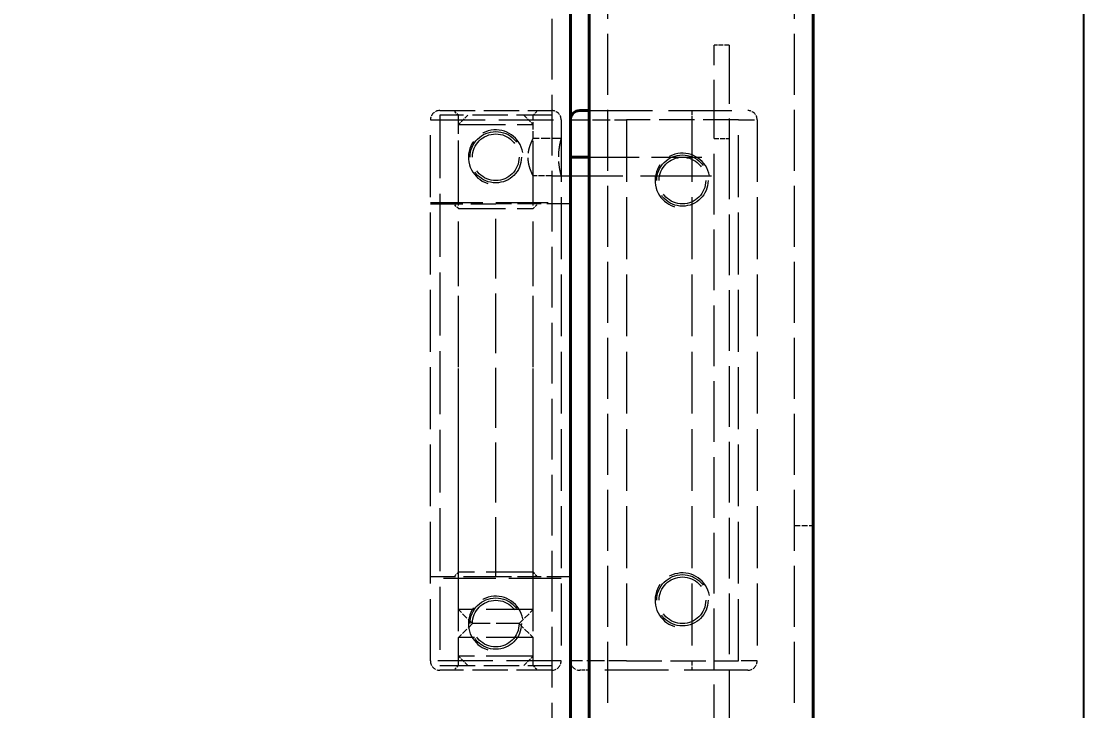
# Model space of a CAD drawing. Header units: millimetres. Extents: x 0 to 2523, y 0 to 1782.
# Drawn here: x 445.9 to 559.7, y 1016.7 to 1090.6 of the extents above; entities that cross this region are included whole.
import ezdxf

# ---------------------------------------------------------------- set-up
doc = ezdxf.new("R2010")
doc.units = ezdxf.units.MM
doc.header["$LTSCALE"] = 3
doc.linetypes.add('DASHED', pattern=[0.2067, 0.1654, -0.0413])
for name, color, linetype, lineweight in [('가려진 것(ISO)', 2, 'DASHED', 18), ('가려진 좁은 것(ISO)', 2, 'DASHED', 18), ('가시적인 것(ISO)', 3, 'Continuous', 40), ('치수(ISO)', 2, 'Continuous', 25)]:
    doc.layers.add(name, color=color, linetype=linetype, lineweight=lineweight)
doc.styles.add('치수 텍스트_PSTEK_POSCO', font='isocp.shx')
doc.dimstyles.new('치수_PSTEK_POSCO', dxfattribs={"dimscale": 3, "dimtxt": 2.5, "dimasz": 1.5, "dimexe": 1, "dimexo": 1.5, "dimgap": 1, "dimtad": 1, "dimrnd": 1e-08, "dimdsep": 46, "dimtxsty": '치수 텍스트_PSTEK_POSCO', "dimcen": 0.09, "dimdle": 10, "dimclrd": 7, "dimclre": 7, "dimclrt": 2, "dimadec": 1, "dimazin": 2, "dimtfac": 1, "dimtmove": 0, "dimatfit": 3, "dimfxl": 0, "dimtolj": 1, "dimlwd": -1, "dimlwe": -1, "dimarcsym": 0})

# ---------------------------------------------------------------- blocks, each defined once
blk = doc.blocks.new('*D60')
at = {"layer": 'Defpoints', "color": 0, "transparency": 16777216}
for p in [(311.71, 1170.97), (311.71, 1101.07), (559.71, 925.07)]:
    blk.add_point(p, dxfattribs=at)
at = {"layer": '치수(ISO)', "color": 7, "transparency": 16777216}
for p, q in [((311.71, 1105.57), (311.71, 1173.97)), ((559.71, 929.57), (559.71, 1173.97)), ((555.21, 1170.97), (316.21, 1170.97))]:
    blk.add_line(p, q, dxfattribs=at)
for points in [[(316.21, 1171.72), (316.21, 1170.22), (311.71, 1170.97)], [(555.21, 1171.72), (555.21, 1170.22), (559.71, 1170.97)]]:
    blk.add_solid(points, dxfattribs=at)
at = {"layer": '치수(ISO)', "color": 2, "transparency": 16777216, "insert": (437.99, 1177.72), "char_height": 7.5, "attachment_point": 4, "style": '치수 텍스트_PSTEK_POSCO'}
blk.add_mtext('\\A1;248', dxfattribs=at)

msp = doc.modelspace()

# ---------------------------------------------------------------- linework, layer by layer
at = {"layer": '가려진 것(ISO)', "ltscale": 13.141838}
for p, q in [((502.7116, 1099.0669), (502.7116, 553.0669)), ((508.7116, 553.0669), (508.7116, 1099.0669)), ((528.7116, 553.0669), (528.7116, 1099.0669))]:
    msp.add_line(p, q, dxfattribs=at)
at = {"layer": '가려진 것(ISO)', "ltscale": 1.015738}
msp.add_line((521.7116, 1088.0669), (520.1116, 1088.0669), dxfattribs=at)
at = {"layer": '가려진 것(ISO)', "ltscale": 12.665669}
for p, q in [((520.1116, 1078.0669), (520.1116, 1088.0669)), ((521.7116, 1088.0669), (521.7116, 1078.0669))]:
    msp.add_line(p, q, dxfattribs=at)
at = {"layer": '가려진 것(ISO)', "ltscale": 7.618686}
for p, q in [((490.7116, 1081.0669), (502.7116, 1081.0669)), ((502.7116, 1080.5669), (490.7116, 1080.5669)), ((522.7116, 1080.0669), (510.7116, 1080.0669)), ((490.7116, 1021.5669), (502.7116, 1021.5669)), ((510.7116, 1022.0669), (522.7116, 1022.0669)), ((502.7116, 1021.0669), (490.7116, 1021.0669))]:
    msp.add_line(p, q, dxfattribs=at)
at = {"layer": '가려진 것(ISO)', "ltscale": 13.592278}
msp.add_line((490.7116, 1080.5669), (490.7116, 1021.5669), dxfattribs=at)
at = {"layer": '가려진 것(ISO)', "ltscale": 0.448841}
for p, q in [((492.7116, 1080.5669), (492.2116, 1081.0669)), ((500.7116, 1080.5669), (501.2116, 1081.0669)), ((492.7116, 1070.5669), (492.2116, 1071.0669)), ((500.7116, 1070.5669), (501.2116, 1071.0669)), ((492.7116, 1031.5669), (492.2116, 1031.0669)), ((500.7116, 1031.5669), (501.2116, 1031.0669)), ((492.7116, 1021.5669), (492.2116, 1021.0669)), ((500.7116, 1021.5669), (501.2116, 1021.0669))]:
    msp.add_line(p, q, dxfattribs=at)
at = {"layer": '가려진 것(ISO)', "ltscale": 5.936204}
for p, q in [((492.7116, 1071.2169), (492.7116, 1080.5669)), ((492.7116, 1021.5669), (492.7116, 1030.9169)), ((500.7116, 1021.5669), (500.7116, 1030.9169))]:
    msp.add_line(p, q, dxfattribs=at)
at = {"layer": '가려진 것(ISO)', "ltscale": 0.897783}
for p, q in [((493.7116, 1080.5669), (492.7116, 1079.5669)), ((499.7116, 1080.5669), (500.7116, 1079.5669)), ((493.7116, 1021.5669), (492.7116, 1022.5669)), ((499.7116, 1021.5669), (500.7116, 1022.5669))]:
    msp.add_line(p, q, dxfattribs=at)
at = {"layer": '가려진 것(ISO)', "ltscale": 1.587147}
msp.add_line((500.7116, 1078.0669), (500.7116, 1080.5669), dxfattribs=at)
at = {"layer": '가려진 것(ISO)', "ltscale": 13.707466}
for p, q in [((506.7116, 1081.0669), (523.7116, 1081.0669)), ((523.7116, 1021.0669), (506.7116, 1021.0669))]:
    msp.add_line(p, q, dxfattribs=at)
at = {"layer": '가려진 것(ISO)', "ltscale": 13.3619}
for p, q in [((489.7116, 1022.0669), (489.7116, 1080.0669)), ((503.7116, 1080.0669), (503.7116, 1022.0669)), ((510.7116, 1080.0669), (510.7116, 1022.0669)), ((522.7116, 1022.0669), (522.7116, 1080.0669)), ((524.7116, 1080.0669), (524.7116, 1022.0669))]:
    msp.add_line(p, q, dxfattribs=at)
at = {"layer": '가려진 것(ISO)', "ltscale": 10.132536}
for p, q in [((492.7116, 1079.5669), (500.7116, 1079.5669)), ((492.7116, 1070.5669), (500.7116, 1070.5669)), ((500.7116, 1031.5669), (492.7116, 1031.5669)), ((500.7116, 1027.5669), (492.7116, 1027.5669)), ((500.7116, 1024.5669), (492.7116, 1024.5669)), ((500.7116, 1022.5669), (492.7116, 1022.5669))]:
    msp.add_line(p, q, dxfattribs=at)
at = {"layer": '가려진 것(ISO)', "ltscale": 13.97624}
for p, q in [((492.7116, 1027.5669), (492.7116, 1079.5669)), ((500.7116, 1027.5669), (500.7116, 1079.5669))]:
    msp.add_line(p, q, dxfattribs=at)
at = {"layer": '가려진 것(ISO)', "ltscale": 1.904597}
msp.add_line((503.7116, 1078.0669), (500.7116, 1078.0669), dxfattribs=at)
at = {"layer": '가려진 것(ISO)', "ltscale": 13.109228}
for p, q in [((520.1116, 574.0669), (520.1116, 1078.0669)), ((521.7116, 1078.0669), (521.7116, 574.0669))]:
    msp.add_line(p, q, dxfattribs=at)
at = {"layer": '가려진 것(ISO)', "ltscale": 10.804708}
msp.add_line((506.7116, 1076.0669), (520.1116, 1076.0669), dxfattribs=at)
at = {"layer": '가려진 것(ISO)', "ltscale": 1.809362}
msp.add_line((500.7116, 1071.2169), (500.7116, 1074.0669), dxfattribs=at)
at = {"layer": '가려진 것(ISO)', "ltscale": 1.269698}
for p, q in [((502.7116, 1074.0669), (500.7116, 1074.0669)), ((528.7116, 1036.5669), (530.7116, 1036.5669)), ((492.7116, 1022.5669), (492.7116, 1024.5669)), ((500.7116, 1022.5669), (500.7116, 1024.5669))]:
    msp.add_line(p, q, dxfattribs=at)
at = {"layer": '가려진 것(ISO)', "ltscale": 15.320109}
msp.add_line((502.7116, 1074.0669), (521.7116, 1074.0669), dxfattribs=at)
at = {"layer": '가려진 것(ISO)', "ltscale": 11.288502}
for p, q in [((489.7116, 1071.2169), (503.7116, 1071.2169)), ((503.7116, 1030.9169), (489.7116, 1030.9169))]:
    msp.add_line(p, q, dxfattribs=at)
at = {"layer": '가려진 것(ISO)', "ltscale": 6.980978}
for p, q in [((489.7116, 1071.0669), (496.7116, 1071.0669)), ((496.7116, 1031.0669), (489.7116, 1031.0669))]:
    msp.add_line(p, q, dxfattribs=at)
at = {"layer": '가려진 것(ISO)', "ltscale": 12.578616}
for p, q in [((492.7116, 1031.5669), (492.7116, 1070.5669)), ((500.7116, 1031.5669), (500.7116, 1070.5669))]:
    msp.add_line(p, q, dxfattribs=at)
at = {"layer": '가려진 것(ISO)', "ltscale": 5.079091}
for p, q in [((504.7116, 1071.0669), (496.7116, 1071.0669)), ((504.7116, 1031.0669), (496.7116, 1031.0669))]:
    msp.add_line(p, q, dxfattribs=at)
at = {"layer": '가려진 것(ISO)', "ltscale": 1.346724}
for p, q in [((494.2116, 1026.0669), (492.7116, 1027.5669)), ((499.2116, 1026.0669), (500.7116, 1027.5669)), ((494.2116, 1026.0669), (492.7116, 1024.5669)), ((499.2116, 1026.0669), (500.7116, 1024.5669))]:
    msp.add_line(p, q, dxfattribs=at)
at = {"layer": '가려진 것(ISO)', "ltscale": 4.986384}
msp.add_line((499.2116, 1026.0669), (494.2116, 1026.0669), dxfattribs=at)
at = {"layer": '가려진 것(ISO)', "ltscale": 0.634799}
msp.add_line((506.7116, 1021.0669), (505.7116, 1021.0669), dxfattribs=at)
at = {"layer": '가려진 것(ISO)', "ltscale": 13.932237}
for centre in [(496.7116, 1076.0669), (516.7116, 1073.5669), (516.7116, 1028.5669), (496.7116, 1026.0669)]:
    msp.add_circle(centre, 2.75, dxfattribs=at)
at = {"layer": '가려진 것(ISO)', "ltscale": 12.665669}
for centre in [(496.7116, 1076.0669), (516.7116, 1073.5669), (516.7116, 1028.5669), (496.7116, 1026.0669)]:
    msp.add_circle(centre, 2.5, dxfattribs=at)
at = {"layer": '가려진 것(ISO)', "ltscale": 0.997197}
for centre, start, end in [((490.7116, 1080.0669), 90, 180), ((502.7116, 1080.0669), 0, 90), ((523.7116, 1080.0669), 0, 90), ((490.7116, 1022.0669), 180, 270), ((502.7116, 1022.0669), 270, 0), ((505.7116, 1022.0669), 180, 270), ((523.7116, 1022.0669), 270, 0)]:
    msp.add_arc(centre, 1, start, end, dxfattribs=at)
at = {"layer": '가려진 것(ISO)', "ltscale": 11.144523}
for centre in [(496.7116, 1076.0669), (516.7116, 1073.5669), (516.7116, 1028.5669), (496.7116, 1026.0669)]:
    msp.add_arc(centre, 2.933, 10, 280, dxfattribs=at)
at = {"layer": '가려진 것(ISO)', "ltscale": 4.059076}
msp.add_open_spline([(500.7116, 1074.0669), (500.7009, 1074.0877), (500.6848, 1074.1189), (500.5882, 1074.3245), (500.5194, 1074.4778), (500.387, 1074.8279), (500.314, 1075.0497), (500.2073, 1075.5406), (500.1757, 1075.8102), (500.1757, 1076.0669), (500.1757, 1076.3235), (500.2073, 1076.5931), (500.314, 1077.084), (500.387, 1077.3058), (500.5194, 1077.6559), (500.5882, 1077.8092), (500.6848, 1078.0148), (500.7009, 1078.046), (500.7116, 1078.0669)], degree=3, knots=[-0.307512442, -0.307512442, -0.307512442, -0.307512442, -0.230739261, -0.230739261, -0.15396608, -0.15396608, -0.07698304, -0.07698304, 0, 0, 0, 0.07698304, 0.07698304, 0.15396608, 0.15396608, 0.230739261, 0.230739261, 0.307512442, 0.307512442, 0.307512442, 0.307512442], dxfattribs=at)
at = {"layer": '가려진 것(ISO)', "ltscale": 4.009624}
msp.add_open_spline([(503.7116, 1078.0669), (503.7056, 1078.0466), (503.6966, 1078.0161), (503.6423, 1077.8115), (503.6038, 1077.6578), (503.5308, 1077.3043), (503.4916, 1077.0803), (503.4356, 1076.588), (503.4199, 1076.3195), (503.4199, 1075.8142), (503.4356, 1075.5457), (503.4916, 1075.0534), (503.5308, 1074.8294), (503.6038, 1074.4759), (503.6423, 1074.3222), (503.6966, 1074.1176), (503.7056, 1074.0872), (503.7116, 1074.0669)], degree=3, knots=[-0.909540528, -0.909540528, -0.909540528, -0.909540528, -0.833754696, -0.833754696, -0.757968865, -0.757968865, -0.682164608, -0.682164608, -0.606360352, -0.606360352, -0.530556096, -0.530556096, -0.454751839, -0.454751839, -0.378966008, -0.378966008, -0.303180176, -0.303180176, -0.303180176, -0.303180176], dxfattribs=at)
at = {"layer": '가려진 좁은 것(ISO)', "ltscale": 0.997197}
for p, q in [((517.7116, 1081.0669), (517.7116, 1080.0669)), ((517.7116, 1022.0669), (517.7116, 1021.0669))]:
    msp.add_line(p, q, dxfattribs=at)
at = {"layer": '가려진 좁은 것(ISO)', "ltscale": 11.821292}
for p, q in [((489.7116, 1080.0669), (503.7116, 1080.0669)), ((503.7116, 1022.0669), (489.7116, 1022.0669))]:
    msp.add_line(p, q, dxfattribs=at)
at = {"layer": '가려진 좁은 것(ISO)', "ltscale": 3.809293}
for p, q in [((504.7116, 1080.0669), (510.7116, 1080.0669)), ((510.7116, 1022.0669), (504.7116, 1022.0669))]:
    msp.add_line(p, q, dxfattribs=at)
at = {"layer": '가려진 좁은 것(ISO)', "ltscale": 13.3619}
msp.add_line((517.7116, 1080.0669), (517.7116, 1022.0669), dxfattribs=at)
at = {"layer": '가려진 좁은 것(ISO)', "ltscale": 3.445086}
for p, q in [((522.7116, 1080.0669), (524.7116, 1080.0669)), ((524.7116, 1022.0669), (522.7116, 1022.0669))]:
    msp.add_line(p, q, dxfattribs=at)
at = {"layer": '가려진 좁은 것(ISO)', "ltscale": 1.015738}
msp.add_line((520.1116, 1078.0669), (521.7116, 1078.0669), dxfattribs=at)
at = {"layer": '가려진 좁은 것(ISO)', "ltscale": 12.901145}
msp.add_line((496.7116, 1031.0669), (496.7116, 1071.0669), dxfattribs=at)
at = {"layer": '가시적인 것(ISO)'}
for p, q in [((504.7116, 1101.0669), (504.7116, 551.0669)), ((506.7116, 551.0669), (506.7116, 1101.0669)), ((530.7116, 551.0669), (530.7116, 1101.0669)), ((505.7116, 1081.0669), (506.7116, 1081.0669)), ((504.7116, 1076.0669), (506.7116, 1076.0669))]:
    msp.add_line(p, q, dxfattribs=at)
msp.add_arc((505.7116, 1080.0669), 1, 90, 180, dxfattribs=at)

# ---------------------------------------------------------------- dimensions: what is measured, and where the dimension line sits
at = {"layer": '치수(ISO)', "color": 7}
dim = msp.add_linear_dim(base=(311.7116, 1170.9693), p1=(559.7116, 925.0669), p2=(311.7116, 1101.0669), angle=180, dimstyle='치수_PSTEK_POSCO', override={"dimdec": 2, "dimtp": 0, "dimtm": 0, "dimtdec": 2, "dimtofl": 0, "dimatfit": 1}, dxfattribs=at)
dim.commit()
dim.dimension.update_dxf_attribs({"geometry": '*D60', "text_midpoint": (445.2116, 1170.9693), "dimtype": 160})

doc.saveas('drawing.dxf')
